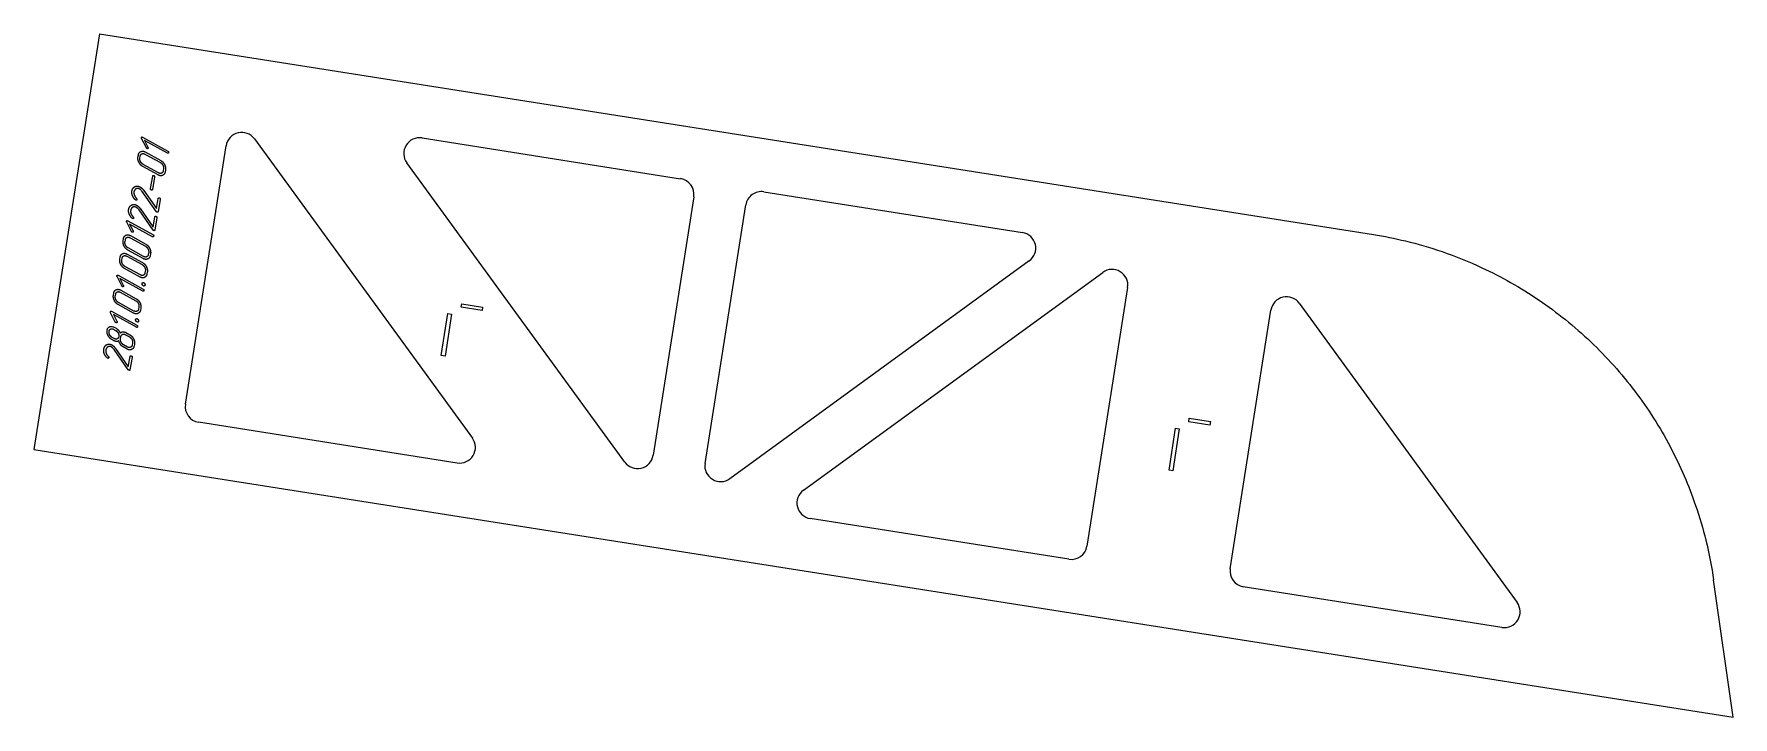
# Model space of a CAD drawing. Header units: millimetres. Extents: x 0 to 1615, y 0 to 649.
import ezdxf

# ---------------------------------------------------------------- set-up
doc = ezdxf.new("R2010")
doc.units = ezdxf.units.MM
doc.linetypes.add('K5LT_BASIC', pattern=[0])
doc.layers.add('Engraving', color=7, linetype='Continuous')

msp = doc.modelspace()

# ---------------------------------------------------------------- linework, layer by layer
at = {"color": 143, "linetype": 'K5LT_BASIC', "lineweight": 15, "true_color": 0x33acca}
for p, q in [((62.2, 649.4), (0, 254.2)), ((62.2, 649.4), (1272.8, 458.7)), ((209.5, 549.6), (416.6, 265.2)), ((368.8, 550.5), (614.5, 511.8)), ((143.9, 297.4), (182.6, 543.1)), ((561.4, 242.4), (354.3, 526.8)), ((627, 494.6), (588.3, 248.9)), ((637.7, 241.1), (676.4, 486.9)), ((693.5, 499.3), (939.3, 460.6)), ((945.8, 433.7), (661.3, 226.6)), ((731.2, 215.6), (1015.6, 422.7)), ((1039.3, 408.2), (1000.6, 162.5)), ((406.1, 389.7), (406.6, 392.7)), ((425.8, 386.6), (406.1, 389.7)), ((406.6, 392.7), (426.3, 389.6)), ((426.3, 389.6), (425.8, 386.6)), ((1202.4, 393.3), (1409.5, 108.8)), ((387.1, 343.6), (393.4, 383.6)), ((396.9, 383), (390.6, 343)), ((393.4, 383.6), (396.9, 383)), ((1136.8, 141), (1175.5, 386.8)), ((390.6, 343), (387.1, 343.6)), ((402.1, 241.5), (156.4, 280.2)), ((1078.6, 234.7), (1084.9, 274.7)), ((1084.9, 274.7), (1088.4, 274.1)), ((1097.3, 280.6), (1097.8, 284.1)), ((1117.5, 277.4), (1097.3, 280.6)), ((1097.8, 284.1), (1118.1, 280.9)), ((1118.1, 280.9), (1117.5, 277.4)), ((1088.4, 274.1), (1082.1, 234.1)), ((0, 254.2), (1614.6, 0)), ((1082.1, 234.1), (1078.6, 234.7)), ((983.4, 150), (737.7, 188.7)), ((1614.6, 0), (1596.1, 130.3)), ((1395, 85.2), (1149.2, 123.9))]:
    msp.add_line(p, q, dxfattribs=at)
for centre, start, end in [((197.4, 540.8), 36.0514, 171.0514), ((366.4, 535.7), 81.0514, 216.0514), ((612.2, 497), 351.0514, 81.0514), ((691.2, 484.5), 81.0514, 171.0514), ((937, 445.8), 306.0514, 81.0514), ((1024.5, 410.6), 351.0514, 126.0514), ((1190.3, 384.5), 36.0514, 171.0514), ((158.7, 295.1), 171.0514, 261.0514), ((404.5, 256.4), 261.0514, 36.0514), ((573.5, 251.2), 216.0514, 351.0514), ((652.5, 238.8), 171.0514, 306.0514), ((740, 203.5), 126.0514, 261.0514), ((985.8, 164.8), 261.0514, 351.0514), ((1151.6, 138.7), 171.0514, 261.0514), ((1397.3, 100), 261.0514, 36.0514)]:
    msp.add_arc(centre, 15, start, end, dxfattribs=at)
msp.add_open_spline([(1272.8, 458.7), (1283, 457.1), (1304.7, 452.8), (1339.4, 442.7), (1372.8, 429.2), (1403.6, 413.4), (1430.2, 396.9), (1455.7, 378), (1479.5, 357.2), (1501.6, 334.4), (1521.5, 310.1), (1539.5, 284.3), (1555.2, 257.4), (1568.5, 229.5), (1580, 199.7), (1589.8, 166.5), (1594.3, 142.8), (1596.1, 130.3)], degree=3, knots=[0.017382, 0.017382, 0.017382, 0.017382, 1.022147, 2.149026, 3.402461, 4.322816, 5.270319, 6.189912, 7.131111, 8.049077, 8.979907, 9.897992, 10.830928, 11.764853, 12.69013, 13.764846, 15, 15, 15, 15], dxfattribs=at)
at = {"layer": 'Engraving', "color": 143, "linetype": 'K5LT_BASIC', "lineweight": 15, "true_color": 0x33acca}
for p, q in [((106.8, 541.1), (102.3, 550)), ((103.2, 551.3), (127.2, 538.1)), ((98.8, 532.3), (99.2, 534.3)), ((100.7, 531.3), (101, 533.3)), ((105.1, 548.1), (108.3, 541.7)), ((126.8, 536.1), (105.1, 548.1)), ((105.4, 535.2), (120.1, 527.1)), ((105.8, 537.2), (120.5, 529)), ((118, 515.3), (103.3, 523.4)), ((118.4, 517.3), (103.7, 525.4)), ((123.1, 521.1), (122.8, 519.2)), ((125, 520.1), (124.6, 518.1)), ((102.3, 500.4), (101.7, 501)), ((104.3, 500.6), (116.4, 483.3)), ((110.7, 502.5), (112.8, 514.3)), ((114.6, 513.3), (112.6, 501.5)), ((96.7, 491.4), (96.4, 491.6)), ((102.9, 499.6), (102.3, 500.4)), ((116.3, 480.4), (102.9, 499.6)), ((116.4, 483.3), (118.1, 493.1)), ((120, 492.1), (117.9, 480.4)), ((92.6, 461.6), (88.1, 470.5)), ((89.1, 471.8), (113, 458.6)), ((90.9, 468.6), (94.1, 462.2)), ((112.7, 456.6), (90.9, 468.6)), ((93.6, 473.9), (93.3, 474.1)), ((99.2, 482.9), (98.6, 483.5)), ((99.8, 482.1), (99.2, 482.9)), ((113.2, 462.9), (99.8, 482.1)), ((101.1, 483.1), (113.3, 465.8)), ((113.3, 465.8), (115, 475.6)), ((116.9, 474.6), (114.8, 462.9)), ((84.7, 452.8), (85, 454.8)), ((86.5, 451.8), (86.9, 453.8)), ((91.3, 455.7), (106, 447.6)), ((91.6, 457.7), (106.3, 449.5)), ((81.6, 435.3), (81.9, 437.3)), ((83.4, 434.3), (83.8, 436.3)), ((88.1, 438.2), (102.9, 430.1)), ((88.5, 440.1), (103.2, 432)), ((103.9, 435.8), (89.2, 443.9)), ((104.2, 437.8), (89.5, 445.9)), ((109, 441.6), (108.6, 439.7)), ((110.8, 440.6), (110.5, 438.6)), ((79.9, 420), (103.8, 406.8)), ((100.8, 418.3), (86, 426.4)), ((101.1, 420.3), (86.4, 428.4)), ((105.8, 424.1), (105.5, 422.1)), ((107.7, 423.1), (107.3, 421.1)), ((83.4, 409.8), (78.9, 418.7)), ((103.4, 404.9), (81.7, 416.8)), ((81.7, 416.8), (84.9, 410.5)), ((82, 403.9), (96.8, 395.8)), ((82.4, 405.9), (97.1, 397.7)), ((75.5, 401.1), (75.8, 403)), ((77.3, 400), (77.7, 402)), ((94.7, 384), (79.9, 392.1)), ((95, 386), (80.3, 394.1)), ((99.7, 389.8), (99.4, 387.9)), ((101.6, 388.8), (101.2, 386.8)), ((77.3, 375.5), (72.8, 384.4)), ((73.8, 385.7), (97.7, 372.5)), ((73.9, 371.4), (74.9, 371.1)), ((97.3, 370.6), (75.6, 382.6)), ((75.6, 382.6), (78.8, 376.2)), ((69.4, 367.1), (69.5, 367.7)), ((69.4, 366.4), (69.4, 367.1)), ((69.5, 365.3), (69.4, 366.4)), ((75.9, 357.8), (74, 358.8)), ((76.2, 359.8), (74.3, 360.8)), ((74.9, 371.1), (75.5, 370.9)), ((75.5, 370.9), (76.1, 370.6)), ((75.7, 368.6), (77.6, 367.6)), ((76.1, 370.6), (78, 369.6)), ((82.3, 359.7), (82.6, 361.6)), ((87, 363.5), (90.7, 361.5)), ((87.3, 365.5), (91, 363.4)), ((93.6, 355.5), (93.3, 353.6)), ((70, 341.1), (69.6, 341.4)), ((75.5, 350.1), (74.9, 350.8)), ((76.2, 349.3), (75.5, 350.1)), ((89.6, 330.1), (76.2, 349.3)), ((77.5, 350.4), (89.6, 333)), ((88.6, 349.7), (84.9, 351.8)), ((88.9, 351.7), (85.2, 353.7)), ((89.6, 333), (91.4, 342.9)), ((93.2, 341.9), (91.1, 330.2)), ((95.5, 354.5), (95.1, 352.6))]:
    msp.add_line(p, q, dxfattribs=at)
for points in [[(102.3, 550), (102.1, 550.4), (102.2, 550.8)], [(102.2, 550.8), (102.2, 551.2), (102.5, 551.4)], [(102.5, 551.4), (102.8, 551.5), (103.2, 551.3)], [(99.2, 534.3), (99.6, 536.7), (101.5, 537.6)], [(101, 533.3), (101.3, 534.9), (102.6, 535.5)], [(101.5, 537.6), (103.5, 538.4), (105.8, 537.2)], [(102.6, 535.5), (103.9, 536), (105.4, 535.2)], [(107.3, 540.4), (107.2, 540.5), (106.8, 541.1)], [(108.1, 540.4), (107.7, 540.2), (107.3, 540.4)], [(108.5, 540.9), (108.4, 540.5), (108.1, 540.4)], [(108.3, 541.7), (108.5, 541.3), (108.5, 540.9)], [(127.6, 536.1), (127.3, 535.9), (126.8, 536.1)], [(127.2, 538.1), (127.6, 537.9), (127.8, 537.4)], [(127.9, 536.6), (127.9, 536.4), (127.6, 536.1)], [(127.8, 537.4), (128, 537.1), (127.9, 536.6)], [(99.8, 527.3), (98.4, 529.9), (98.8, 532.3)], [(103.3, 523.4), (101.1, 524.6), (99.8, 527.3)], [(101.3, 528), (100.4, 529.7), (100.7, 531.3)], [(103.7, 525.4), (102.1, 526.2), (101.3, 528)], [(121.2, 517), (119.9, 516.4), (118.4, 517.3)], [(120.1, 527.1), (121.7, 526.2), (122.6, 524.4)], [(120.5, 529), (122.8, 527.8), (124.1, 525.2)], [(122.8, 519.2), (122.5, 517.6), (121.2, 517)], [(124.6, 518.1), (124.2, 515.9), (122.3, 515)], [(122.6, 524.4), (123.4, 522.7), (123.1, 521.1)], [(124.1, 525.2), (125.4, 522.5), (125, 520.1)], [(93.1, 500.2), (93.6, 503), (95.8, 504.2)], [(95.7, 501), (95.2, 500.2), (95, 499.3)], [(97, 502.1), (96.2, 501.8), (95.7, 501)], [(95.8, 504.2), (98.1, 505.5), (100.7, 504)], [(100.4, 502), (98.5, 503), (97, 502.1)], [(101.7, 501), (101.1, 501.6), (100.4, 502)], [(100.7, 504), (101.6, 503.5), (102.5, 502.8)], [(102.5, 502.8), (103.3, 502), (104.3, 500.6)], [(110.9, 501.6), (110.6, 502), (110.7, 502.5)], [(111.5, 501), (111.3, 501.2), (110.9, 501.6)], [(112.2, 500.9), (111.8, 500.8), (111.5, 501)], [(112.6, 501.5), (112.5, 501.1), (112.2, 500.9)], [(112.8, 514.3), (112.9, 514.6), (113.2, 514.8)], [(113.2, 514.8), (113.6, 514.9), (113.9, 514.8)], [(113.9, 514.8), (114.2, 514.6), (114.5, 514.2)], [(114.5, 514.2), (114.7, 513.7), (114.6, 513.3)], [(122.3, 515), (120.4, 514), (118, 515.3)], [(90, 482.7), (90.5, 485.5), (92.7, 486.7)], [(93.8, 484.6), (93.1, 484.3), (92.6, 483.5)], [(92.7, 486.7), (95, 488), (97.6, 486.5)], [(93.5, 496.1), (92.7, 498.2), (93.1, 500.2)], [(96.4, 491.6), (94.3, 493.7), (93.5, 496.1)], [(97.3, 484.5), (95.4, 485.5), (93.8, 484.6)], [(95, 499.3), (94.8, 497.9), (95.3, 496.3)], [(95.3, 496.3), (95.8, 494.8), (97.3, 493.1)], [(97.4, 491.3), (97.1, 491.2), (96.7, 491.4)], [(97.3, 493.1), (97.6, 492.8), (97.7, 492.5)], [(98.6, 483.5), (98, 484.1), (97.3, 484.5)], [(97.8, 491.9), (97.7, 491.5), (97.4, 491.3)], [(97.6, 486.5), (98.5, 486), (99.3, 485.3)], [(97.7, 492.5), (97.8, 492.3), (97.8, 491.9)], [(99.3, 485.3), (100.2, 484.5), (101.1, 483.1)], [(118.1, 493.1), (118.2, 493.5), (118.6, 493.7)], [(118.6, 493.7), (118.9, 493.8), (119.2, 493.6)], [(119.2, 493.6), (119.6, 493.4), (119.8, 493)], [(119.8, 493), (120.1, 492.6), (120, 492.1)], [(88, 471.3), (88.1, 471.7), (88.4, 471.9)], [(88.1, 470.5), (87.9, 470.9), (88, 471.3)], [(88.4, 471.9), (88.7, 472), (89.1, 471.8)], [(90.4, 478.5), (89.6, 480.7), (90, 482.7)], [(93.3, 474.1), (91.2, 476.2), (90.4, 478.5)], [(91.9, 481.7), (91.6, 480.4), (92.1, 478.8)], [(92.6, 483.5), (92.1, 482.7), (91.9, 481.7)], [(92.1, 478.8), (92.6, 477.3), (94.2, 475.6)], [(94.3, 473.8), (94, 473.7), (93.6, 473.9)], [(94.2, 475.6), (94.5, 475.3), (94.6, 475)], [(94.7, 474.4), (94.6, 474), (94.3, 473.8)], [(94.6, 475), (94.7, 474.8), (94.7, 474.4)], [(115, 475.6), (115.1, 476), (115.4, 476.1)], [(115.4, 476.1), (115.8, 476.3), (116.1, 476.1)], [(116.1, 476.1), (116.4, 475.9), (116.7, 475.5)], [(116.7, 480), (116.5, 480.1), (116.3, 480.4)], [(117.5, 479.9), (117.1, 479.8), (116.7, 480)], [(116.7, 475.5), (116.9, 475.1), (116.9, 474.6)], [(117.9, 480.4), (117.8, 480.1), (117.5, 479.9)], [(85.6, 447.8), (84.3, 450.4), (84.7, 452.8)], [(85, 454.8), (85.5, 457.2), (87.4, 458.1)], [(86.9, 453.8), (87.2, 455.4), (88.5, 456)], [(87.4, 458.1), (89.3, 458.9), (91.6, 457.7)], [(88.5, 456), (89.8, 456.5), (91.3, 455.7)], [(93.2, 460.9), (93, 461), (92.6, 461.6)], [(93.9, 460.9), (93.6, 460.7), (93.2, 460.9)], [(94.3, 461.4), (94.2, 461), (93.9, 460.9)], [(94.1, 462.2), (94.4, 461.8), (94.3, 461.4)], [(113.4, 456.6), (113.1, 456.4), (112.7, 456.6)], [(113, 458.6), (113.4, 458.4), (113.7, 457.9)], [(113.6, 462.5), (113.4, 462.6), (113.2, 462.9)], [(113.7, 457.1), (113.7, 456.9), (113.4, 456.6)], [(114.4, 462.4), (114, 462.3), (113.6, 462.5)], [(113.7, 457.9), (113.8, 457.6), (113.7, 457.1)], [(114.8, 462.9), (114.7, 462.6), (114.4, 462.4)], [(81.9, 437.3), (82.4, 439.7), (84.3, 440.6)], [(83.8, 436.3), (84.1, 437.9), (85.3, 438.5)], [(84.3, 440.6), (86.2, 441.4), (88.5, 440.1)], [(85.3, 438.5), (86.6, 439), (88.1, 438.2)], [(89.2, 443.9), (87, 445.1), (85.6, 447.8)], [(87.1, 448.5), (86.2, 450.2), (86.5, 451.8)], [(89.5, 445.9), (88, 446.7), (87.1, 448.5)], [(107, 437.5), (105.7, 436.9), (104.2, 437.8)], [(106, 447.6), (107.6, 446.7), (108.4, 444.9)], [(106.3, 449.5), (108.6, 448.3), (109.9, 445.7)], [(108.6, 439.7), (108.3, 438.1), (107, 437.5)], [(110.5, 438.6), (110.1, 436.4), (108.1, 435.5)], [(108.4, 444.9), (109.2, 443.2), (109, 441.6)], [(109.9, 445.7), (111.2, 443), (110.8, 440.6)], [(78.8, 419.5), (78.8, 419.9), (79.1, 420.1)], [(79.1, 420.1), (79.5, 420.2), (79.9, 420)], [(82.5, 430.2), (81.1, 432.9), (81.6, 435.3)], [(86, 426.4), (83.8, 427.6), (82.5, 430.2)], [(84, 431), (83.1, 432.7), (83.4, 434.3)], [(86.4, 428.4), (84.9, 429.2), (84, 431)], [(103.9, 420), (102.6, 419.4), (101.1, 420.3)], [(102.9, 430.1), (104.4, 429.2), (105.3, 427.4)], [(103.2, 432), (105.5, 430.8), (106.8, 428.2)], [(108.1, 435.5), (106.2, 434.5), (103.9, 435.8)], [(105.5, 422.1), (105.2, 420.6), (103.9, 420)], [(107.3, 421.1), (106.9, 418.9), (105, 417.9)], [(105.3, 427.4), (106.1, 425.7), (105.8, 424.1)], [(106.8, 428.2), (108.1, 425.5), (107.7, 423.1)], [(75.8, 403), (76.2, 405.4), (78.2, 406.3)], [(77.7, 402), (77.9, 403.6), (79.2, 404.2)], [(78.2, 406.3), (80.1, 407.1), (82.4, 405.9)], [(78.9, 418.7), (78.7, 419.1), (78.8, 419.5)], [(79.2, 404.2), (80.5, 404.7), (82, 403.9)], [(84, 409.2), (83.8, 409.2), (83.4, 409.8)], [(84.7, 409.1), (84.4, 408.9), (84, 409.2)], [(85.1, 409.6), (85, 409.2), (84.7, 409.1)], [(84.9, 410.5), (85.1, 410), (85.1, 409.6)], [(105, 417.9), (103.1, 417), (100.8, 418.3)], [(102.7, 412.2), (102.8, 412.7), (103.3, 412.9)], [(103, 410.8), (102.6, 411.4), (102.7, 412.2)], [(103.8, 409.9), (103.5, 410.1), (103, 410.8)], [(103.3, 412.9), (103.9, 413.1), (104.4, 412.9)], [(104.2, 404.8), (103.9, 404.6), (103.4, 404.9)], [(104.9, 409.8), (104.4, 409.6), (103.8, 409.9)], [(103.8, 406.8), (104.2, 406.6), (104.4, 406.2)], [(104.5, 405.3), (104.5, 405.2), (104.2, 404.8)], [(104.4, 412.9), (104.8, 412.6), (105.2, 412)], [(104.4, 406.2), (104.6, 405.8), (104.5, 405.3)], [(105.5, 410.6), (105.3, 410), (104.9, 409.8)], [(105.2, 412), (105.6, 411.3), (105.5, 410.6)], [(76.4, 396), (75, 398.6), (75.5, 401.1)], [(79.9, 392.1), (77.7, 393.3), (76.4, 396)], [(77.9, 396.7), (77, 398.4), (77.3, 400)], [(80.3, 394.1), (78.8, 394.9), (77.9, 396.7)], [(96.8, 395.8), (98.3, 394.9), (99.2, 393.2)], [(97.1, 397.7), (99.4, 396.5), (100.7, 393.9)], [(99.4, 387.9), (99.1, 386.3), (97.8, 385.7)], [(99.2, 393.2), (100, 391.4), (99.7, 389.8)], [(100.7, 393.9), (102, 391.3), (101.6, 388.8)], [(71.9, 371.1), (72.8, 371.5), (73.9, 371.4)], [(72.7, 385.2), (72.7, 385.6), (73, 385.8)], [(72.8, 384.4), (72.6, 384.8), (72.7, 385.2)], [(73, 385.8), (73.3, 386), (73.8, 385.7)], [(77.9, 374.9), (77.7, 375), (77.3, 375.5)], [(78.6, 374.8), (78.2, 374.7), (77.9, 374.9)], [(79, 375.4), (78.9, 375), (78.6, 374.8)], [(78.8, 376.2), (79, 375.7), (79, 375.4)], [(98.9, 383.7), (97, 382.7), (94.7, 384)], [(97.8, 385.7), (96.5, 385.2), (95, 386)], [(96.6, 377.9), (96.7, 378.4), (97.2, 378.6)], [(96.9, 376.5), (96.5, 377.2), (96.6, 377.9)], [(97.7, 375.7), (97.4, 375.8), (96.9, 376.5)], [(97.2, 378.6), (97.7, 378.9), (98.2, 378.6)], [(98.8, 375.5), (98.3, 375.3), (97.7, 375.7)], [(97.7, 372.5), (98.1, 372.3), (98.3, 371.9)], [(98.2, 378.6), (98.7, 378.3), (99.1, 377.7)], [(98.3, 371.9), (98.5, 371.5), (98.4, 371.1)], [(99.4, 376.4), (99.2, 375.7), (98.8, 375.5)], [(101.2, 386.8), (100.8, 384.6), (98.9, 383.7)], [(99.1, 377.7), (99.5, 377.1), (99.4, 376.4)], [(69.5, 367.7), (70, 370.2), (71.9, 371.1)], [(70.4, 362.7), (69.7, 364), (69.5, 365.3)], [(74, 358.8), (71.9, 360), (70.4, 362.7)], [(71.9, 363.4), (71.1, 365.1), (71.4, 366.8)], [(71.4, 366.8), (71.7, 368.4), (72.9, 368.9)], [(74.3, 360.8), (72.8, 361.7), (71.9, 363.4)], [(72.9, 368.9), (74.2, 369.5), (75.7, 368.6)], [(78.4, 357.1), (77.2, 357.1), (75.9, 357.8)], [(79, 359.5), (77.8, 358.9), (76.2, 359.8)], [(77.6, 367.6), (79.2, 366.7), (80, 365)], [(78, 369.6), (79.3, 368.8), (80.3, 367.7)], [(80.6, 357.6), (79.6, 357), (78.4, 357.1)], [(80.6, 361.6), (80.3, 360), (79, 359.5)], [(80, 365), (80.9, 363.2), (80.6, 361.6)], [(80.3, 367.7), (81.2, 366.6), (81.9, 365)], [(82.3, 354.1), (81.2, 355.6), (80.6, 357.6)], [(81.9, 365), (82.7, 366), (84.2, 366.2)], [(82.8, 356.3), (82, 358), (82.3, 359.7)], [(82.6, 361.6), (82.9, 363.3), (84.2, 363.8)], [(85.2, 353.7), (83.7, 354.6), (82.8, 356.3)], [(84.2, 366.2), (85.8, 366.3), (87.3, 365.5)], [(84.2, 363.8), (85.4, 364.4), (87, 363.5)], [(90.7, 361.5), (92.2, 360.6), (93.1, 358.9)], [(91, 363.4), (93.3, 362.2), (94.6, 359.6)], [(93.1, 358.9), (93.9, 357.2), (93.6, 355.5)], [(94.6, 359.6), (95.9, 357), (95.5, 354.5)], [(98.1, 370.5), (97.8, 370.3), (97.3, 370.6)], [(98.4, 371.1), (98.4, 370.9), (98.1, 370.5)], [(66.7, 345.8), (66, 347.9), (66.4, 349.9)], [(66.4, 349.9), (66.9, 352.7), (69, 354)], [(69.6, 341.4), (67.5, 343.4), (66.7, 345.8)], [(69, 350.7), (68.4, 350), (68.2, 349)], [(68.2, 349), (68, 347.7), (68.5, 346.1)], [(68.5, 346.1), (69, 344.5), (70.6, 342.9)], [(69, 354), (71.4, 355.2), (74, 353.8)], [(70.2, 351.9), (69.5, 351.5), (69, 350.7)], [(70.7, 341.1), (70.4, 340.9), (70, 341.1)], [(73.6, 351.8), (71.8, 352.8), (70.2, 351.9)], [(70.6, 342.9), (70.9, 342.6), (71, 342.3)], [(71, 341.7), (71, 341.3), (70.7, 341.1)], [(71, 342.3), (71, 342), (71, 341.7)], [(74.9, 350.8), (74.3, 351.4), (73.6, 351.8)], [(74, 353.8), (74.9, 353.3), (75.7, 352.5)], [(75.7, 352.5), (76.5, 351.7), (77.5, 350.4)], [(84.9, 351.8), (83.5, 352.5), (82.3, 354.1)], [(92.8, 349.4), (90.9, 348.5), (88.6, 349.7)], [(91.7, 351.5), (90.4, 350.9), (88.9, 351.7)], [(91.4, 342.9), (91.4, 343.3), (91.8, 343.4)], [(93.3, 353.6), (93, 352), (91.7, 351.5)], [(91.8, 343.4), (92.1, 343.6), (92.5, 343.4)], [(92.5, 343.4), (92.8, 343.2), (93.1, 342.8)], [(95.1, 352.6), (94.7, 350.3), (92.8, 349.4)], [(93.1, 342.8), (93.3, 342.4), (93.2, 341.9)], [(90, 329.8), (89.7, 329.9), (89.6, 330.1)], [(90.7, 329.6), (90.4, 329.5), (90, 329.8)], [(91.1, 330.2), (91.1, 329.8), (90.7, 329.6)]]:
    msp.add_open_spline(points, degree=2, dxfattribs=at)

doc.saveas('drawing.dxf')
